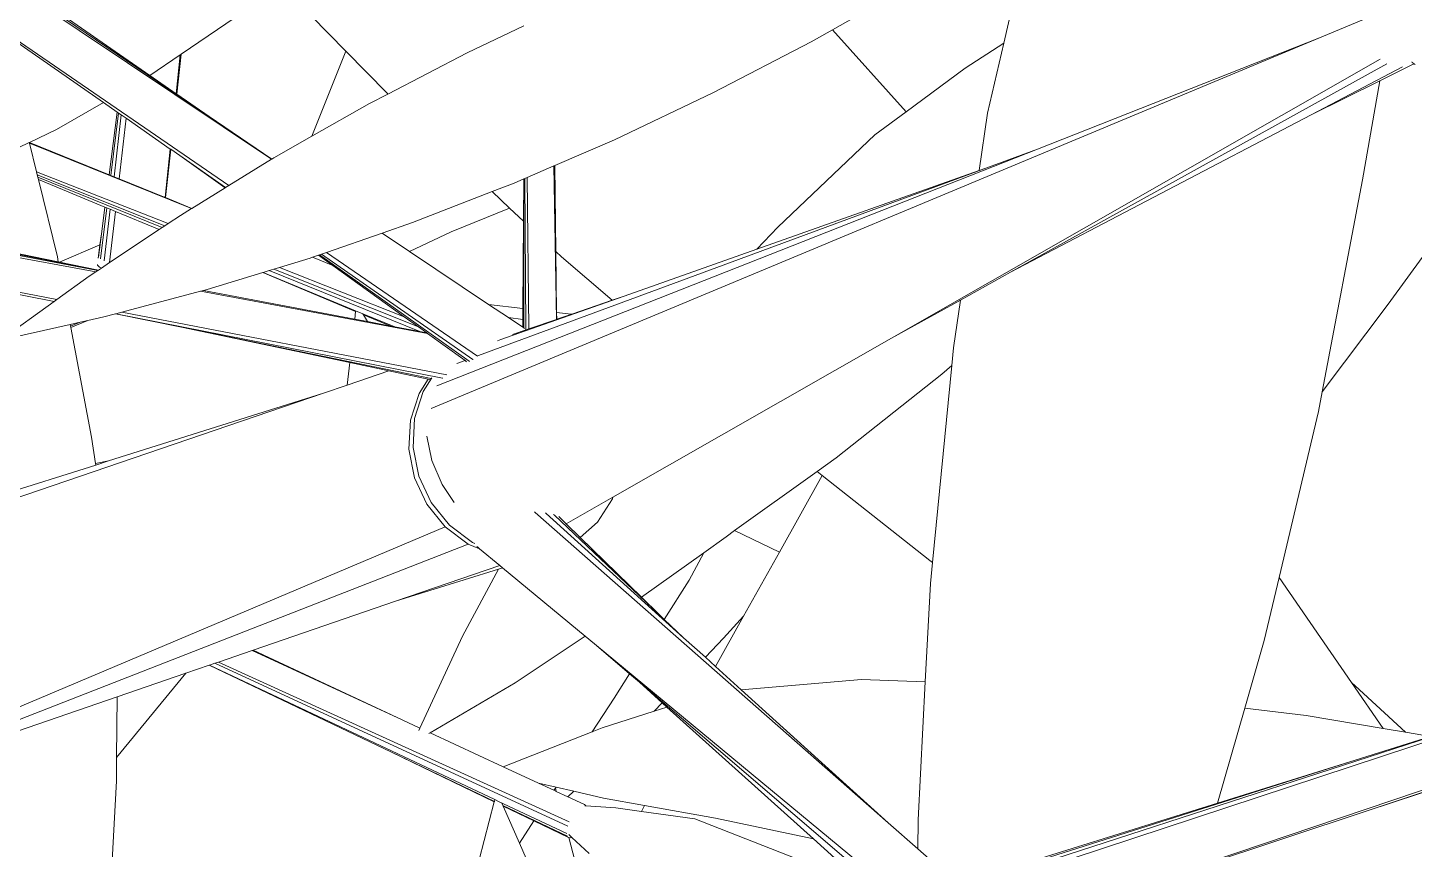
# Model space of a CAD drawing. Header units: inches. Extents: x 3 to 218426, y 2 to 56473.
# Drawn here: x 41701.1 to 41815.9, y 21494.6 to 21562.6 of the extents above; entities that cross this region are included whole.
import ezdxf

# ---------------------------------------------------------------- set-up
doc = ezdxf.new("R2010")
doc.units = ezdxf.units.IN
doc.header["$MEASUREMENT"] = 0
doc.layers.add('Edges', color=7, linetype='Continuous', lineweight=18)

# ---------------------------------------------------------------- blocks, each defined once
blk = doc.blocks.new('BAMBOOPLAN')
at = {"layer": 'Edges'}
for p, q in [((7.053, 0.9016), (6.2598, 1.4322)), ((6.9789, 0.952), (6.261, 1.4395)), ((6.4446, 1.2532), (7.0024, 0.8705)), ((7.9539, 1.1872), (7.9194, 1.039)), ((6.5975, 1.1469), (6.8539, 0.9686)), ((6.7127, 1.1369), (6.9089, 1.0006)), ((7.1408, 1.0295), (7.038, 1.1345)), ((7.7167, 1.0547), (7.8045, 1.1045)), ((7.0099, 1.0691), (6.946, 1.0258)), ((8.3497, 1.0687), (8.293, 1.045)), ((7.2842, 1.0274), (7.3516, 1.0594)), ((7.6913, 1.0404), (7.7167, 1.0547)), ((7.8039, 0.9577), (7.7167, 1.0547)), ((8.293, 1.045), (7.2417, 0.6066)), ((7.576, 0.9804), (7.6913, 1.0404)), ((7.9194, 1.039), (7.8738, 1.0092)), ((7.9194, 1.039), (7.9, 0.956)), ((8.293, 1.045), (7.9594, 0.9136)), ((6.9449, 1.0251), (6.9089, 1.0006)), ((6.94, 0.979), (6.9449, 1.0251)), ((6.9408, 0.9785), (6.946, 1.0258)), ((6.946, 1.0258), (6.9449, 1.0251)), ((7.1408, 1.0295), (7.1006, 0.9287)), ((7.1897, 0.9796), (7.1408, 1.0295)), ((7.1906, 0.9787), (7.2842, 1.0274)), ((7.7864, 0.6898), (8.3648, 1.0198)), ((7.8738, 1.0092), (7.8039, 0.9577)), ((7.9274, 0.7679), (8.3726, 1.0145)), ((8.3911, 1.0107), (8.2832, 0.9542)), ((8.4005, 1.0125), (8.3643, 0.9945)), ((8.4049, 1.0146), (8.4005, 1.0125)), ((8.4005, 1.0125), (8.4049, 1.0146)), ((8.4021, 1.0166), (8.4027, 1.0158)), ((8.4027, 1.0158), (8.4049, 1.0146)), ((8.4049, 1.0146), (8.4063, 1.0138)), ((6.8461, 0.7708), (5.7295, 0.9889)), ((6.9089, 1.0006), (6.94, 0.979)), ((8.3643, 0.9945), (8.2832, 0.9542)), ((8.3643, 0.9945), (8.3438, 0.8771)), ((6.8448, 0.7683), (5.7281, 0.9758)), ((6.8473, 0.77), (5.729, 0.9827)), ((6.8539, 0.9686), (6.7985, 0.9367)), ((6.8539, 0.9686), (6.8703, 0.9572)), ((6.94, 0.979), (6.9408, 0.9785)), ((6.9408, 0.9785), (6.9789, 0.952)), ((7.1688, 0.9674), (7.1906, 0.9787)), ((7.1906, 0.9787), (7.1897, 0.9796)), ((7.4587, 0.9247), (7.576, 0.9804)), ((6.8607, 0.8832), (6.8703, 0.9572)), ((6.8627, 0.8824), (6.8719, 0.9561)), ((6.8751, 0.9539), (6.8665, 0.8808)), ((6.8703, 0.9572), (6.8719, 0.9561)), ((6.8719, 0.9561), (6.8751, 0.9539)), ((6.8751, 0.9539), (6.8807, 0.95)), ((7.0531, 0.9017), (6.9789, 0.952)), ((7.1006, 0.9287), (7.1688, 0.9674)), ((7.8039, 0.9577), (7.7668, 0.9304)), ((7.9, 0.956), (7.8902, 0.8881)), ((8.2832, 0.9542), (7.9274, 0.7679)), ((6.7985, 0.9367), (6.7666, 0.9215)), ((6.8807, 0.95), (6.8726, 0.8783)), ((6.8807, 0.95), (6.9331, 0.9136)), ((6.7662, 0.9213), (6.6893, 0.8845)), ((6.7666, 0.9215), (6.7662, 0.9213)), ((6.7664, 0.9205), (6.7662, 0.9213)), ((6.9583, 0.8433), (6.7664, 0.9205)), ((6.7747, 0.8868), (6.7664, 0.9205)), ((6.8607, 0.8832), (6.7666, 0.9215)), ((7.0557, 0.9032), (7.1006, 0.9287)), ((7.388, 0.8942), (7.4587, 0.9247)), ((7.7668, 0.9304), (7.6519, 0.8211)), ((6.927, 0.8562), (6.9331, 0.9136)), ((6.9272, 0.8561), (6.9336, 0.9133)), ((6.9331, 0.9136), (6.9336, 0.9133)), ((6.9336, 0.9133), (6.9442, 0.9059)), ((6.9979, 0.8677), (6.9442, 0.9059)), ((6.9442, 0.9059), (6.9985, 0.8681)), ((7.0531, 0.9017), (7.0557, 0.9032)), ((7.9594, 0.9136), (7.2483, 0.6333)), ((7.8982, 0.891), (7.9594, 0.9136)), ((6.7747, 0.8868), (6.9304, 0.8254)), ((6.7756, 0.8831), (6.7747, 0.8868)), ((7.0024, 0.8705), (7.053, 0.9016)), ((7.053, 0.9016), (7.0531, 0.9017)), ((7.2979, 0.6692), (7.8982, 0.891)), ((7.3555, 0.8801), (7.387, 0.8937)), ((7.387, 0.8937), (7.388, 0.8942)), ((7.3901, 0.7121), (7.387, 0.8937)), ((7.3893, 0.7924), (7.388, 0.8942)), ((7.6271, 0.7951), (7.8902, 0.8881)), ((7.8902, 0.8881), (7.8982, 0.891)), ((6.0907, 0.8724), (6.7988, 0.7356)), ((6.7756, 0.8831), (6.9266, 0.8229)), ((6.7762, 0.8805), (6.7756, 0.8831)), ((6.7762, 0.8805), (6.9236, 0.8209)), ((6.777, 0.8775), (6.7762, 0.8805)), ((6.8557, 0.8449), (6.777, 0.8775)), ((6.7994, 0.7861), (6.777, 0.8775)), ((6.8627, 0.8824), (6.8607, 0.8832)), ((6.8665, 0.8808), (6.8627, 0.8824)), ((6.8726, 0.8783), (6.8665, 0.8808)), ((6.927, 0.8562), (6.8726, 0.8783)), ((6.9985, 0.8681), (7.0024, 0.8705)), ((7.3138, 0.8632), (7.3399, 0.8734)), ((7.3399, 0.8734), (7.3513, 0.8783)), ((7.351, 0.8283), (7.3513, 0.8783)), ((7.3513, 0.8783), (7.3516, 0.8785)), ((7.3514, 0.7019), (7.3516, 0.8785)), ((7.3516, 0.8785), (7.3526, 0.8789)), ((7.3526, 0.8789), (7.3555, 0.8801)), ((7.3526, 0.8789), (7.3537, 0.7002)), ((7.3555, 0.8801), (7.3573, 0.7008)), ((8.3438, 0.8771), (8.2961, 0.6264)), ((6.9272, 0.8561), (6.927, 0.8562)), ((6.9584, 0.8434), (6.9272, 0.8561)), ((6.9584, 0.8434), (6.9979, 0.8677)), ((6.9979, 0.8677), (6.9985, 0.8681)), ((7.2197, 0.8267), (7.3138, 0.8632)), ((7.3346, 0.8437), (7.3138, 0.8632)), ((6.8503, 0.7836), (6.8579, 0.844)), ((6.852, 0.816), (6.8557, 0.8449)), ((6.862, 0.8423), (6.8548, 0.7814)), ((6.8579, 0.844), (6.8557, 0.8449)), ((6.862, 0.8423), (6.8579, 0.844)), ((6.8682, 0.8398), (6.8613, 0.7794)), ((6.8682, 0.8398), (6.862, 0.8423)), ((6.9199, 0.8184), (6.8682, 0.8398)), ((6.945, 0.8351), (6.9583, 0.8433)), ((6.9583, 0.8433), (6.9584, 0.8434)), ((7.3346, 0.8437), (7.2653, 0.8156)), ((7.351, 0.8283), (7.3346, 0.8437)), ((6.5846, 0.8239), (6.8005, 0.7801)), ((6.9199, 0.8184), (6.9236, 0.8209)), ((6.9236, 0.8209), (6.9266, 0.8229)), ((6.9266, 0.8229), (6.9304, 0.8254)), ((6.9304, 0.8254), (6.945, 0.8351)), ((7.1836, 0.8142), (7.2197, 0.8267)), ((7.3503, 0.725), (7.351, 0.8283)), ((7.6519, 0.8211), (7.6271, 0.7951)), ((6.848, 0.7857), (6.852, 0.816)), ((6.8498, 0.8002), (6.852, 0.816)), ((6.8613, 0.7794), (6.9199, 0.8184)), ((7.1178, 0.7913), (7.1836, 0.8142)), ((7.2162, 0.7923), (7.1836, 0.8142)), ((7.2653, 0.8156), (7.2162, 0.7923)), ((8.4378, 0.8172), (8.3743, 0.7302)), ((6.8498, 0.8002), (6.8021, 0.7798)), ((6.8482, 0.7876), (6.8478, 0.7845)), ((6.8482, 0.7876), (6.8498, 0.8002)), ((7.1015, 0.7857), (7.1086, 0.7881)), ((7.1086, 0.7881), (7.1095, 0.7884)), ((7.1255, 0.776), (7.1086, 0.7881)), ((7.1095, 0.7884), (7.1119, 0.7893)), ((7.2867, 0.6626), (7.1095, 0.7884)), ((7.1119, 0.7893), (7.1178, 0.7913)), ((7.1119, 0.7893), (7.291, 0.6647)), ((7.1178, 0.7913), (7.2966, 0.6687)), ((7.3097, 0.7298), (7.2162, 0.7923)), ((7.396, 0.7861), (7.3893, 0.7924)), ((7.3902, 0.7204), (7.3893, 0.7924)), ((7.4703, 0.7397), (7.6271, 0.7951)), ((6.5363, 0.7844), (6.7955, 0.7333)), ((6.8005, 0.7801), (6.7994, 0.7861)), ((6.8005, 0.7801), (6.8021, 0.7798)), ((6.8021, 0.7798), (6.8461, 0.7708)), ((6.847, 0.7772), (6.8469, 0.7761)), ((6.8469, 0.7761), (6.8492, 0.7739)), ((6.848, 0.7705), (6.8515, 0.7728)), ((6.8492, 0.7739), (6.8515, 0.7728)), ((6.8515, 0.7728), (6.8613, 0.7794)), ((7.0499, 0.7698), (7.0554, 0.7715)), ((7.0554, 0.7715), (7.0621, 0.7735)), ((7.0554, 0.7715), (7.2266, 0.7031)), ((7.0621, 0.7735), (7.0986, 0.7846)), ((7.0621, 0.7735), (7.2097, 0.7153)), ((7.0986, 0.7846), (7.1015, 0.7857)), ((7.1255, 0.776), (7.1015, 0.7857)), ((7.2097, 0.7153), (7.1255, 0.776)), ((7.4558, 0.7347), (7.396, 0.7861)), ((6.7988, 0.7356), (6.837, 0.7632)), ((6.837, 0.7632), (6.8448, 0.7683)), ((6.8448, 0.7683), (6.8473, 0.77)), ((6.848, 0.7705), (6.8461, 0.7708)), ((6.8473, 0.77), (6.848, 0.7705)), ((6.9767, 0.7474), (7.0424, 0.7675)), ((7.0424, 0.7675), (7.0429, 0.7676)), ((7.1524, 0.7215), (7.0424, 0.7675)), ((7.0429, 0.7676), (7.0499, 0.7698)), ((7.1524, 0.7223), (7.0429, 0.7676)), ((7.0499, 0.7698), (7.2284, 0.6976)), ((7.8681, 0.735), (7.9274, 0.7679)), ((6.8759, 0.7207), (6.9688, 0.7453)), ((6.9688, 0.7453), (6.9724, 0.7462)), ((7.2374, 0.6954), (6.9688, 0.7453)), ((6.9724, 0.7462), (6.9767, 0.7474)), ((7.1513, 0.7122), (6.9724, 0.7462)), ((7.3243, 0.6881), (7.4703, 0.7397)), ((7.4558, 0.7347), (7.4703, 0.7397)), ((6.7321, 0.6876), (6.7955, 0.7333)), ((6.7955, 0.7333), (6.7988, 0.7356)), ((7.1524, 0.7215), (7.1524, 0.7223)), ((7.1611, 0.7188), (7.1524, 0.7223)), ((7.3503, 0.725), (7.3097, 0.7298)), ((7.3331, 0.7142), (7.3097, 0.7298)), ((7.3503, 0.712), (7.3503, 0.725)), ((7.4082, 0.7183), (7.4558, 0.7347)), ((7.7864, 0.6898), (7.8681, 0.735)), ((7.8681, 0.735), (7.8599, 0.6785)), ((8.3743, 0.7302), (8.2961, 0.6264)), ((6.7321, 0.6876), (6.8146, 0.7061)), ((6.8146, 0.7061), (6.8265, 0.7087)), ((6.815, 0.7039), (6.8146, 0.7061)), ((6.8265, 0.7087), (6.815, 0.7039)), ((6.8355, 0.7108), (6.8153, 0.7024)), ((6.8265, 0.7087), (6.8355, 0.7108)), ((6.8355, 0.7108), (6.8544, 0.715)), ((6.8544, 0.715), (6.8683, 0.7187)), ((6.8683, 0.7187), (6.8688, 0.7188)), ((6.9464, 0.7027), (6.8683, 0.7187)), ((6.8688, 0.7188), (6.8759, 0.7207)), ((6.8688, 0.7188), (7.2551, 0.6425)), ((6.8759, 0.7207), (7.2602, 0.6465)), ((7.1513, 0.7122), (7.1524, 0.7215)), ((7.1663, 0.7094), (7.1513, 0.7122)), ((7.1617, 0.7176), (7.1611, 0.7188)), ((7.1988, 0.7032), (7.1611, 0.7188)), ((7.1942, 0.7041), (7.1617, 0.7176)), ((7.1663, 0.7094), (7.1617, 0.7176)), ((7.1942, 0.7041), (7.1663, 0.7094)), ((7.2266, 0.7031), (7.2097, 0.7153)), ((7.3503, 0.712), (7.3331, 0.7142)), ((7.3502, 0.7027), (7.3331, 0.7142)), ((7.3502, 0.7027), (7.3503, 0.712)), ((7.3573, 0.7008), (7.3901, 0.7121)), ((7.3901, 0.7121), (7.3903, 0.7122)), ((7.4075, 0.7183), (7.3902, 0.7204)), ((7.3903, 0.7122), (7.3902, 0.7204)), ((7.3903, 0.7122), (7.4082, 0.7183)), ((7.4082, 0.7183), (7.4075, 0.7183)), ((6.8153, 0.7024), (6.815, 0.7039)), ((6.8399, 0.5729), (6.8153, 0.7024)), ((7.2417, 0.6422), (6.9464, 0.7027)), ((7.1455, 0.6609), (6.9464, 0.7027)), ((7.1988, 0.7032), (7.1942, 0.7041)), ((7.2284, 0.6976), (7.1988, 0.7032)), ((7.2365, 0.696), (7.2266, 0.7031)), ((7.2365, 0.696), (7.2284, 0.6976)), ((7.2374, 0.6954), (7.2365, 0.696)), ((7.2791, 0.6653), (7.2374, 0.6954)), ((7.3379, 0.6941), (7.3543, 0.6998)), ((7.3514, 0.7019), (7.3502, 0.7027)), ((7.3521, 0.7014), (7.3514, 0.7019)), ((7.3543, 0.6998), (7.3573, 0.7008)), ((7.4569, 0.5017), (7.7864, 0.6898)), ((7.3202, 0.6866), (7.3243, 0.6881)), ((7.8599, 0.6785), (7.8578, 0.6574)), ((7.1425, 0.6343), (7.1455, 0.6609)), ((7.1918, 0.6511), (7.1455, 0.6609)), ((7.2721, 0.6597), (7.2723, 0.6598)), ((7.2723, 0.6598), (7.2819, 0.6633)), ((7.2819, 0.6633), (7.2791, 0.6653)), ((7.2837, 0.662), (7.2819, 0.6633)), ((7.287, 0.6624), (7.2867, 0.6626)), ((7.291, 0.6647), (7.2914, 0.6645)), ((7.2966, 0.6687), (7.2967, 0.6686)), ((7.297, 0.6689), (7.2979, 0.6692)), ((7.8578, 0.6574), (7.835, 0.4246)), ((7.8578, 0.6574), (7.846, 0.6471)), ((7.1918, 0.6511), (7.1425, 0.6343)), ((7.2382, 0.6414), (7.1918, 0.6511)), ((7.2382, 0.6414), (7.2274, 0.6246)), ((7.2427, 0.6428), (7.2323, 0.6266)), ((7.24, 0.641), (7.2382, 0.6414)), ((7.2419, 0.6421), (7.2417, 0.6422)), ((7.2551, 0.6425), (7.2555, 0.6424)), ((7.2602, 0.6465), (7.2604, 0.6464)), ((7.846, 0.6471), (7.7209, 0.5483)), ((7.9747, 0.0068), (9.87, 0.6454)), ((7.1144, 0.6247), (5.9341, 0.2221)), ((7.1144, 0.6247), (6.86, 0.5446)), ((7.1425, 0.6343), (7.1144, 0.6247)), ((7.2274, 0.6246), (7.2173, 0.5927)), ((7.2323, 0.6266), (7.2222, 0.5947)), ((8.2961, 0.6264), (8.2917, 0.6032)), ((8.3495, 0.1308), (9.8733, 0.6371)), ((7.2173, 0.5927), (7.2155, 0.5586)), ((7.2222, 0.5947), (7.2204, 0.5606)), ((8.2917, 0.6032), (8.2451, 0.4068)), ((6.8445, 0.5417), (6.8399, 0.5729)), ((7.2155, 0.5586), (7.2222, 0.5247)), ((7.2204, 0.5606), (7.2271, 0.5267)), ((7.2367, 0.5739), (7.2425, 0.5453)), ((6.86, 0.5446), (6.8445, 0.5417)), ((6.8448, 0.5398), (6.8445, 0.5417)), ((6.86, 0.5446), (6.8448, 0.5398)), ((7.2425, 0.5453), (7.2546, 0.5167)), ((7.7209, 0.5483), (7.6984, 0.5321)), ((6.8448, 0.5398), (6.6784, 0.4875)), ((7.2271, 0.5267), (7.2417, 0.4953)), ((7.6984, 0.5321), (7.6009, 0.4622)), ((7.7046, 0.5273), (7.6539, 0.4366)), ((7.7046, 0.5273), (7.6984, 0.5321)), ((7.832, 0.4268), (7.7046, 0.5273)), ((9.3994, 0.5348), (7.8694, 0.0314)), ((7.2222, 0.5247), (7.2368, 0.4933)), ((7.2546, 0.5167), (7.2691, 0.4956)), ((7.2368, 0.4933), (7.2585, 0.4665)), ((7.2417, 0.4953), (7.2634, 0.4685)), ((7.4017, 0.4702), (7.4569, 0.5017)), ((7.4386, 0.4723), (7.4563, 0.4999)), ((7.4563, 0.4999), (7.4569, 0.5017)), ((7.3642, 0.4842), (7.364, 0.4844)), ((7.3647, 0.4838), (7.3643, 0.4841)), ((7.7827, 0.1165), (7.3647, 0.4838)), ((7.378, 0.4825), (7.377, 0.4834)), ((7.5405, 0.3355), (7.378, 0.4825)), ((7.3867, 0.4812), (7.3876, 0.4804)), ((7.3876, 0.4804), (7.5117, 0.3628)), ((7.3929, 0.4788), (7.4017, 0.4702)), ((6.2908, 0.0577), (7.2585, 0.4665)), ((7.2585, 0.4665), (7.2856, 0.4462)), ((7.2634, 0.4685), (7.2905, 0.4482)), ((7.4017, 0.4702), (7.4182, 0.4542)), ((7.4182, 0.4542), (7.4386, 0.4723)), ((7.6009, 0.4622), (7.5908, 0.4549)), ((7.6539, 0.4366), (7.6009, 0.4622)), ((6.4811, 0.132), (7.2856, 0.4462)), ((7.2856, 0.4462), (7.299, 0.4407)), ((7.2905, 0.4482), (7.2934, 0.447)), ((7.296, 0.4433), (7.2968, 0.4426)), ((7.4182, 0.4542), (7.4907, 0.3834)), ((7.5908, 0.4549), (7.5643, 0.436)), ((7.2968, 0.4426), (7.299, 0.4407)), ((7.299, 0.4407), (7.3229, 0.421)), ((7.5643, 0.436), (7.4907, 0.3834)), ((7.5643, 0.436), (7.547, 0.4035)), ((7.6539, 0.4366), (7.6115, 0.3608)), ((7.835, 0.4246), (7.832, 0.4268)), ((7.3229, 0.421), (7.1994, 0.3786)), ((7.3216, 0.4167), (7.1994, 0.3786)), ((7.3216, 0.4167), (7.2789, 0.3372)), ((7.3263, 0.4182), (7.3216, 0.4167)), ((7.3229, 0.421), (7.3263, 0.4182)), ((7.3263, 0.4182), (7.4241, 0.3373)), ((7.835, 0.4246), (7.8325, 0.3996)), ((7.547, 0.4035), (7.5176, 0.3572)), ((7.8325, 0.3996), (7.8264, 0.2833)), ((8.2451, 0.4068), (8.2273, 0.3321)), ((8.3308, 0.2824), (8.2451, 0.4068)), ((7.1994, 0.3786), (7.0312, 0.3208)), ((7.4907, 0.3834), (7.5117, 0.3628)), ((7.5117, 0.3628), (7.5176, 0.3572)), ((7.5176, 0.3572), (7.5405, 0.3355)), ((7.6115, 0.3608), (7.5783, 0.3013)), ((7.6115, 0.3608), (7.5875, 0.3348)), ((7.2789, 0.3372), (7.2285, 0.2285)), ((7.4241, 0.3373), (7.341, 0.2822)), ((7.4241, 0.3373), (7.4349, 0.3284)), ((7.4349, 0.3284), (7.4766, 0.2928)), ((7.4349, 0.3284), (7.833, -0.0007)), ((7.5662, 0.3123), (7.5405, 0.3355)), ((7.5875, 0.3348), (7.5662, 0.3123)), ((8.2273, 0.3321), (8.2045, 0.2523)), ((7.0301, 0.3205), (6.99, 0.3067)), ((7.0312, 0.3208), (7.0301, 0.3205)), ((7.2074, 0.2383), (7.0301, 0.3205)), ((7.2074, 0.2383), (7.0312, 0.3208)), ((7.5783, 0.3013), (7.5662, 0.3123)), ((6.9789, 0.3029), (6.9514, 0.2934)), ((6.9794, 0.303), (6.9789, 0.3029)), ((7.1948, 0.2), (6.9789, 0.3029)), ((6.9856, 0.3052), (6.9794, 0.303)), ((7.3171, 0.1439), (6.9794, 0.303)), ((6.99, 0.3067), (6.9856, 0.3052)), ((6.9856, 0.3052), (7.4034, 0.1124)), ((6.99, 0.3067), (7.4051, 0.1175)), ((7.6087, 0.2739), (7.5783, 0.3013)), ((6.9514, 0.2934), (6.8696, 0.1936)), ((6.9514, 0.2934), (6.8703, 0.2656)), ((7.341, 0.2822), (7.2404, 0.223)), ((7.4766, 0.2928), (7.4583, 0.2639)), ((7.4766, 0.2928), (7.4883, 0.2827)), ((7.4883, 0.2827), (7.8368, -0.0152)), ((7.5151, 0.2586), (7.4883, 0.2827)), ((7.7509, 0.2862), (7.6087, 0.2739)), ((7.8264, 0.2833), (7.7509, 0.2862)), ((7.8264, 0.2833), (7.8179, 0.12)), ((8.3353, 0.2786), (8.3308, 0.2824)), ((8.3683, 0.228), (8.3308, 0.2824)), ((6.8703, 0.2656), (6.6758, 0.1988)), ((6.8696, 0.1936), (6.8703, 0.2656)), ((7.4583, 0.2639), (7.4324, 0.2242)), ((7.7827, 0.1165), (7.6087, 0.2739)), ((8.3947, 0.2236), (8.3353, 0.2786)), ((7.5057, 0.2486), (7.444, 0.2288)), ((7.5151, 0.2586), (7.5057, 0.2486)), ((7.5208, 0.2535), (7.5057, 0.2486)), ((7.5208, 0.2535), (7.5151, 0.2586)), ((7.6941, 0.0975), (7.5208, 0.2535)), ((8.2045, 0.2523), (8.1723, 0.1398)), ((8.277, 0.2433), (8.2045, 0.2523)), ((7.2285, 0.2285), (7.2074, 0.2383)), ((8.4699, 0.2331), (7.8686, 0.038)), ((8.3683, 0.228), (8.277, 0.2433)), ((7.2285, 0.2285), (7.2273, 0.2259)), ((7.2404, 0.223), (7.2392, 0.2222)), ((7.3268, 0.1829), (7.2404, 0.223)), ((7.4324, 0.2242), (7.3268, 0.1829)), ((7.444, 0.2288), (7.4324, 0.2242)), ((8.3353, 0.1905), (8.4242, 0.2187)), ((8.3947, 0.2236), (8.3683, 0.228)), ((8.4242, 0.2187), (8.3947, 0.2236)), ((7.3165, 0.1414), (7.1948, 0.2)), ((7.3166, 0.1419), (7.1948, 0.2)), ((6.8693, 0.1663), (6.8696, 0.1936)), ((7.3687, 0.1635), (7.3268, 0.1829)), ((7.8674, 0.0424), (8.3353, 0.1905)), ((8.1723, 0.1398), (8.3353, 0.1905)), ((6.8587, -0.0268), (6.8693, 0.1663)), ((8.3495, 0.1308), (8.4901, 0.1768)), ((7.3896, 0.1587), (7.3687, 0.1635)), ((7.3871, 0.155), (7.3687, 0.1635)), ((7.3888, 0.1575), (7.3871, 0.155)), ((7.3898, 0.1537), (7.3871, 0.155)), ((7.3896, 0.1587), (7.3888, 0.1575)), ((7.3898, 0.1537), (7.3888, 0.1575)), ((7.4105, 0.1538), (7.3896, 0.1587)), ((7.4036, 0.1473), (7.3898, 0.1537)), ((7.4105, 0.1538), (7.4036, 0.1473)), ((7.4456, 0.1457), (7.4105, 0.1538)), ((7.2871, 0.0282), (7.3165, 0.1414)), ((7.3165, 0.1414), (7.3166, 0.1419)), ((7.3166, 0.1419), (7.3171, 0.1439)), ((7.3207, 0.1422), (7.3171, 0.1439)), ((7.4023, 0.1037), (7.3207, 0.1422)), ((7.3266, 0.1371), (7.3255, 0.1397)), ((7.403, 0.1007), (7.3266, 0.1371)), ((7.327, 0.1363), (7.3266, 0.1371)), ((7.3634, 0.1187), (7.327, 0.1363)), ((7.3463, 0.0924), (7.327, 0.1363)), ((7.4233, 0.1382), (7.4036, 0.1473)), ((7.4246, 0.1366), (7.4233, 0.1382)), ((7.4246, 0.1366), (7.4236, 0.1366)), ((7.4604, 0.1341), (7.4246, 0.1366)), ((7.4943, 0.137), (7.4456, 0.1457)), ((7.4907, 0.13), (7.4604, 0.1341)), ((7.4943, 0.137), (7.4907, 0.13)), ((7.5782, 0.1219), (7.4943, 0.137)), ((8.1723, 0.1398), (7.8656, 0.0443)), ((7.3634, 0.1187), (7.3463, 0.0924)), ((7.4043, 0.099), (7.3634, 0.1187)), ((7.5536, 0.1214), (7.4907, 0.13)), ((7.6837, 0.0704), (7.5536, 0.1214)), ((7.6941, 0.0975), (7.5782, 0.1219)), ((7.8175, 0.0859), (7.7827, 0.1165)), ((7.8179, 0.12), (7.8175, 0.0859)), ((8.1509, 0.0649), (8.3495, 0.1308)), ((7.4043, 0.099), (7.4046, 0.099)), ((7.4082, 0.0993), (7.4045, 0.1027)), ((7.4046, 0.099), (7.4045, 0.0991)), ((7.4118, 0.072), (7.4046, 0.099)), ((7.4046, 0.099), (7.4063, 0.0986)), ((7.4063, 0.0986), (7.4082, 0.0993)), ((7.4288, 0.0801), (7.4082, 0.0993)), ((7.3651, 0.0497), (7.3463, 0.0924)), ((7.7365, 0.0594), (7.6941, 0.0975)), ((7.8643, 0.0448), (7.8175, 0.0859))]:
    blk.add_line(p, q, dxfattribs=at)

msp = doc.modelspace()

# ---------------------------------------------------------------- block references
at = {"xscale": 69.97983938875464, "yscale": 69.97983938875464, "zscale": 69.97983938875464}
msp.add_blockref('BAMBOOPLAN', (41227.7, 21488.63), dxfattribs=at)

doc.saveas('drawing.dxf')
